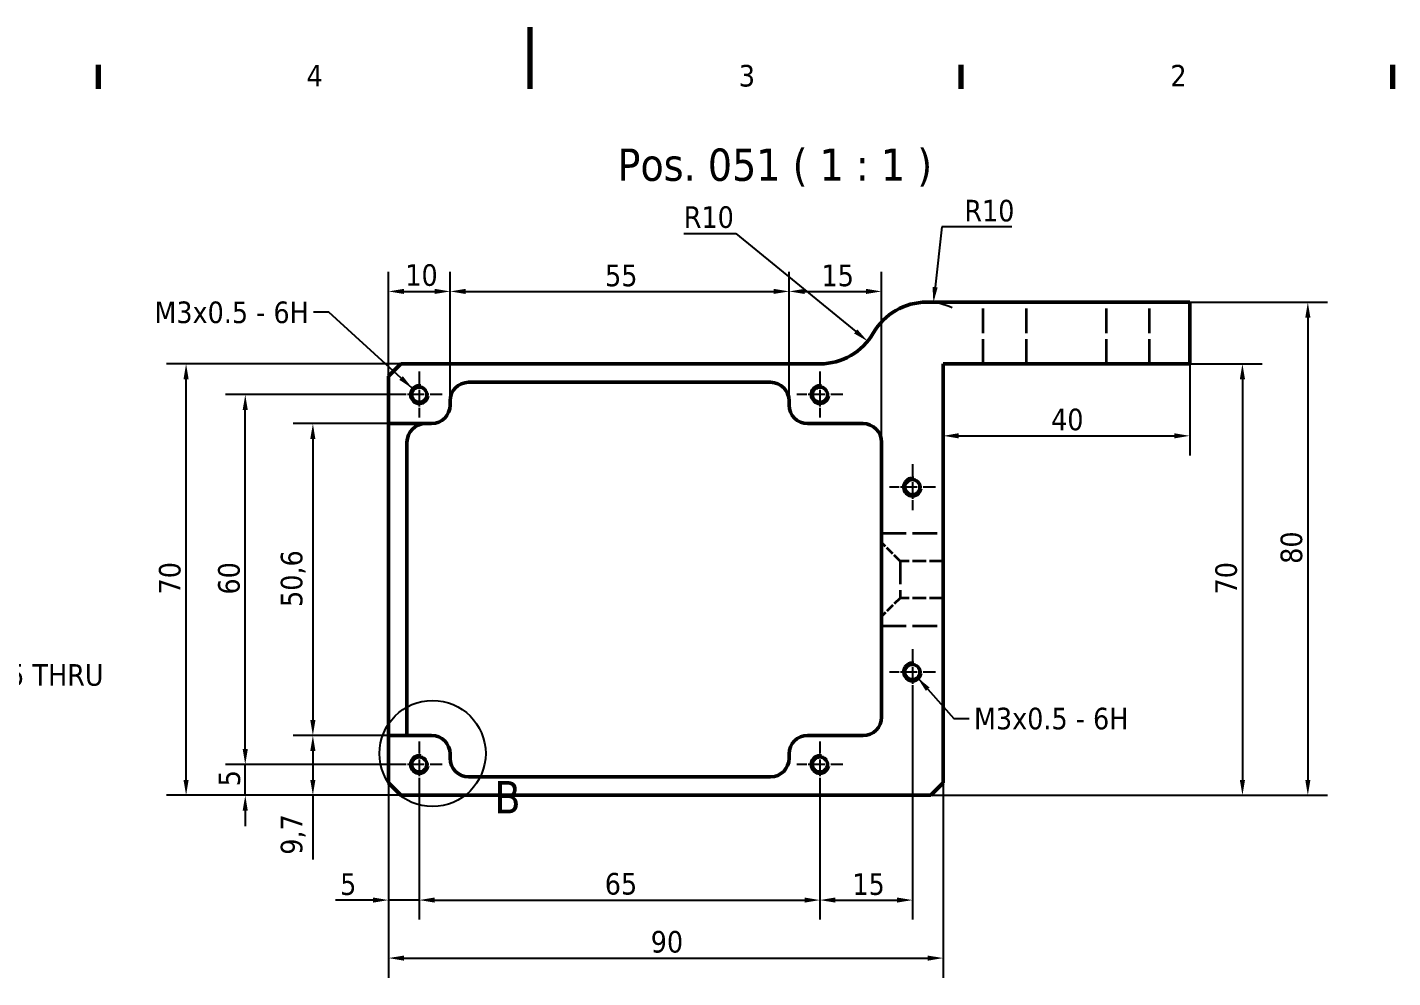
# Model space of a CAD drawing. Header units: millimetres. Extents: x 0 to 575, y 0 to 297.
# Drawn here: x 128.5 to 350, y 142.8 to 297 of the extents above; entities that cross this region are included whole.
import ezdxf

# ---------------------------------------------------------------- set-up
doc = ezdxf.new("R2010")
doc.units = ezdxf.units.MM
doc.linetypes.add('CHAIN', pattern=[0.3543, 0.2362, -0.0295, 0.0591, -0.0295])
doc.linetypes.add('DASHED', pattern=[0.2068, 0.1655, -0.0413])
for name, color, linetype, lineweight in [('Border (ISO)', 7, 'Continuous', 70), ('Center Mark (ISO)', 7, 'Continuous', 25), ('Detail Boundary (ISO)', 7, 'Continuous', 25), ('Dimension (ISO)', 7, 'Continuous', 25), ('Hidden (ISO)', 7, 'DASHED', 35), ('Symbol (ISO)', 7, 'Continuous', 25), ('Visible (ISO)', 7, 'Continuous', 50), ('Visible Narrow (ISO)', 7, 'Continuous', 35)]:
    doc.layers.add(name, color=color, linetype=linetype, lineweight=lineweight)
doc.styles.add('Label Text (ISO)', font='tahoma.ttf')
doc.styles.add('Note Text (ISO)', font='tahoma.ttf')
doc.styles.add('Text Style45', font='tahoma.ttf')
doc.dimstyles.new('Default - Method 1b (ISO)', dxfattribs={"dimtxt": 3.5, "dimasz": 2.5, "dimexe": 3.175, "dimexo": 0, "dimgap": 0.762, "dimtad": 1, "dimtoh": 1, "dimrnd": 1e-08, "dimtxsty": 'Note Text (ISO)', "dimcen": 0.09, "dimdle": 10, "dimclrd": 256, "dimclre": 256, "dimclrt": 256, "dimazin": 2, "dimtfac": 1, "dimtmove": 0, "dimatfit": 3, "dimfxl": 0, "dimtolj": 1, "dimlwd": -1, "dimlwe": -1, "dimarcsym": 0})
doc.dimstyles.new('Default - Method 1b (ISO)$7', dxfattribs={"dimtxt": 3.5, "dimasz": 2.5, "dimexe": 3.175, "dimexo": 0, "dimgap": 0.762, "dimtad": 1, "dimtoh": 1, "dimrnd": 1e-08, "dimtxsty": 'Note Text (ISO)', "dimcen": 0.09, "dimdle": 10, "dimclrd": 256, "dimclre": 256, "dimclrt": 256, "dimazin": 2, "dimtfac": 1, "dimtmove": 0, "dimatfit": 3, "dimfxl": 0, "dimtolj": 1, "dimlwd": -1, "dimlwe": -1, "dimarcsym": 0})

# ---------------------------------------------------------------- blocks, each defined once
blk = doc.blocks.new('Borders Default Border')
at = {"layer": 'Border (ISO)'}
for p, q in [((140, 287), (140, 290.9)), ((280, 287), (280, 290.9)), ((350, 287), (350, 290.9))]:
    blk.add_line(p, q, dxfattribs=at)
at = {"layer": 'Border (ISO)', "flags": 128}
blk.add_lwpolyline([(210, 297), (210, 287)], dxfattribs=at)
at = {"layer": 'Border (ISO)', "char_height": 3.5, "attachment_point": 7, "style": 'Note Text (ISO)'}
for s, insert in [('4', (173.78, 287.4)), ('3', (243.91, 287.33)), ('2', (313.94, 287.4))]:
    blk.add_mtext(s, dxfattribs=dict(at, insert=insert))
blk = doc.blocks.new('*D23')
at = {"layer": 'Defpoints', "color": 0}
for p in [(317.07, 242.4), (275.07, 172.4), (325.62, 172.4)]:
    blk.add_point(p, dxfattribs=at)
at = {"layer": 'Dimension (ISO)'}
for p, q in [((317.07, 242.4), (328.8, 242.4)), ((325.62, 239.9), (325.62, 174.9)), ((275.07, 172.4), (328.8, 172.4))]:
    blk.add_line(p, q, dxfattribs=at)
for points in [[(325.2, 239.9), (326.04, 239.9), (325.62, 242.4)], [(325.2, 174.9), (326.04, 174.9), (325.62, 172.4)]]:
    blk.add_solid(points, dxfattribs=at)
at = {"layer": 'Dimension (ISO)', "insert": (321.22, 204.99), "char_height": 3.5, "attachment_point": 1, "rotation": 90, "style": 'Note Text (ISO)'}
blk.add_mtext('\\A1;70', dxfattribs=at)
blk = doc.blocks.new('*D24')
at = {"layer": 'Defpoints', "color": 0}
for p in [(317.07, 242.4), (277.07, 230.72), (317.07, 230.72)]:
    blk.add_point(p, dxfattribs=at)
at = {"layer": 'Dimension (ISO)'}
for p, q in [((317.07, 242.4), (317.07, 227.55)), ((279.57, 230.72), (314.57, 230.72))]:
    blk.add_line(p, q, dxfattribs=at)
for points in [[(279.57, 231.14), (279.57, 230.31), (277.07, 230.72)], [(314.57, 231.14), (314.57, 230.31), (317.07, 230.72)]]:
    blk.add_solid(points, dxfattribs=at)
at = {"layer": 'Dimension (ISO)', "insert": (294.58, 235.13), "char_height": 3.5, "attachment_point": 1, "style": 'Note Text (ISO)'}
blk.add_mtext('\\A1;40', dxfattribs=at)
blk = doc.blocks.new('*D25')
at = {"layer": 'Defpoints', "color": 0}
for p in [(317.07, 252.4), (275.07, 172.4), (336.23, 172.4)]:
    blk.add_point(p, dxfattribs=at)
at = {"layer": 'Dimension (ISO)'}
for p, q in [((317.07, 252.4), (339.41, 252.4)), ((336.23, 249.9), (336.23, 174.9)), ((275.07, 172.4), (339.41, 172.4))]:
    blk.add_line(p, q, dxfattribs=at)
for points in [[(335.82, 249.9), (336.65, 249.9), (336.23, 252.4)], [(335.82, 174.9), (336.65, 174.9), (336.23, 172.4)]]:
    blk.add_solid(points, dxfattribs=at)
at = {"layer": 'Dimension (ISO)', "insert": (331.81, 209.96), "char_height": 3.5, "attachment_point": 1, "rotation": 90, "style": 'Note Text (ISO)'}
blk.add_mtext('\\A1;80', dxfattribs=at)
blk = doc.blocks.new('*D26')
at = {"layer": 'Defpoints', "color": 0}
for p in [(187.07, 182.1), (192.07, 173.67), (192.07, 155.4)]:
    blk.add_point(p, dxfattribs=at)
at = {"layer": 'Dimension (ISO)'}
for p, q in [((187.07, 182.1), (187.07, 152.23)), ((192.07, 173.67), (192.07, 152.23)), ((184.57, 155.4), (178.46, 155.4)), ((192.07, 155.4), (187.07, 155.4)), ((194.57, 155.4), (197.07, 155.4))]:
    blk.add_line(p, q, dxfattribs=at)
for points in [[(184.57, 155.82), (184.57, 154.99), (187.07, 155.4)], [(194.57, 155.82), (194.57, 154.99), (192.07, 155.4)]]:
    blk.add_solid(points, dxfattribs=at)
at = {"layer": 'Dimension (ISO)', "insert": (179.22, 159.74), "char_height": 3.5, "attachment_point": 1, "style": 'Note Text (ISO)'}
blk.add_mtext('\\A1;5', dxfattribs=at)
blk = doc.blocks.new('*D27')
at = {"layer": 'Defpoints', "color": 0}
for p in [(192.07, 173.67), (257.07, 173.67), (257.07, 155.4)]:
    blk.add_point(p, dxfattribs=at)
at = {"layer": 'Dimension (ISO)'}
for p, q in [((192.07, 173.67), (192.07, 152.23)), ((257.07, 173.67), (257.07, 152.23)), ((194.57, 155.4), (254.57, 155.4))]:
    blk.add_line(p, q, dxfattribs=at)
for points in [[(194.57, 155.82), (194.57, 154.99), (192.07, 155.4)], [(254.57, 155.82), (254.57, 154.99), (257.07, 155.4)]]:
    blk.add_solid(points, dxfattribs=at)
at = {"layer": 'Dimension (ISO)', "insert": (222.16, 159.8), "char_height": 3.5, "attachment_point": 1, "style": 'Note Text (ISO)'}
blk.add_mtext('\\A1;65', dxfattribs=at)
blk = doc.blocks.new('*D28')
at = {"layer": 'Defpoints', "color": 0}
for p in [(272.07, 188.67), (257.07, 173.67), (272.07, 155.4)]:
    blk.add_point(p, dxfattribs=at)
at = {"layer": 'Dimension (ISO)'}
for p, q in [((272.07, 188.67), (272.07, 152.23)), ((257.07, 173.67), (257.07, 152.23)), ((259.57, 155.4), (269.57, 155.4))]:
    blk.add_line(p, q, dxfattribs=at)
for points in [[(259.57, 155.82), (259.57, 154.99), (257.07, 155.4)], [(269.57, 155.82), (269.57, 154.99), (272.07, 155.4)]]:
    blk.add_solid(points, dxfattribs=at)
at = {"layer": 'Dimension (ISO)', "insert": (262.33, 159.75), "char_height": 3.5, "attachment_point": 1, "style": 'Note Text (ISO)'}
blk.add_mtext('\\A1;15', dxfattribs=at)
blk = doc.blocks.new('*D29')
at = {"layer": 'Defpoints', "color": 0}
for p in [(163.83, 177.4), (188.34, 177.4), (189.07, 172.4)]:
    blk.add_point(p, dxfattribs=at)
at = {"layer": 'Dimension (ISO)'}
for p, q in [((163.83, 179.9), (163.83, 182.4)), ((188.34, 177.4), (160.65, 177.4)), ((163.83, 172.4), (163.83, 177.4)), ((189.07, 172.4), (160.65, 172.4)), ((163.83, 169.9), (163.83, 167.4))]:
    blk.add_line(p, q, dxfattribs=at)
for points in [[(163.41, 179.9), (164.24, 179.9), (163.83, 177.4)], [(163.41, 169.9), (164.24, 169.9), (163.83, 172.4)]]:
    blk.add_solid(points, dxfattribs=at)
at = {"layer": 'Dimension (ISO)', "insert": (159.49, 173.86), "char_height": 3.5, "attachment_point": 1, "rotation": 90, "style": 'Note Text (ISO)'}
blk.add_mtext('\\A1;5', dxfattribs=at)
blk = doc.blocks.new('*D30')
at = {"layer": 'Defpoints', "color": 0}
for p in [(163.83, 237.4), (188.34, 237.4), (188.34, 177.4)]:
    blk.add_point(p, dxfattribs=at)
at = {"layer": 'Dimension (ISO)'}
for p, q in [((188.34, 237.4), (160.65, 237.4)), ((163.83, 179.9), (163.83, 234.9)), ((188.34, 177.4), (160.65, 177.4))]:
    blk.add_line(p, q, dxfattribs=at)
for points in [[(163.41, 234.9), (164.24, 234.9), (163.83, 237.4)], [(163.41, 179.9), (164.24, 179.9), (163.83, 177.4)]]:
    blk.add_solid(points, dxfattribs=at)
at = {"layer": 'Dimension (ISO)', "insert": (159.42, 204.97), "char_height": 3.5, "attachment_point": 1, "rotation": 90, "style": 'Note Text (ISO)'}
blk.add_mtext('\\A1;60', dxfattribs=at)
blk = doc.blocks.new('*D31')
at = {"layer": 'Defpoints', "color": 0}
for p in [(154.23, 242.4), (189.07, 242.4), (189.07, 172.4)]:
    blk.add_point(p, dxfattribs=at)
at = {"layer": 'Dimension (ISO)'}
for p, q in [((189.07, 242.4), (151.05, 242.4)), ((154.23, 174.9), (154.23, 239.9)), ((189.07, 172.4), (151.05, 172.4))]:
    blk.add_line(p, q, dxfattribs=at)
for points in [[(153.81, 239.9), (154.64, 239.9), (154.23, 242.4)], [(153.81, 174.9), (154.64, 174.9), (154.23, 172.4)]]:
    blk.add_solid(points, dxfattribs=at)
at = {"layer": 'Dimension (ISO)', "insert": (149.82, 204.99), "char_height": 3.5, "attachment_point": 1, "rotation": 90, "style": 'Note Text (ISO)'}
blk.add_mtext('\\A1;70', dxfattribs=at)
blk = doc.blocks.new('*D32')
at = {"layer": 'Defpoints', "color": 0}
for p in [(187.07, 232.7), (174.8, 182.1), (187.07, 182.1)]:
    blk.add_point(p, dxfattribs=at)
at = {"layer": 'Dimension (ISO)'}
for p, q in [((187.07, 232.7), (171.62, 232.7)), ((174.8, 230.2), (174.8, 184.6)), ((187.07, 182.1), (171.62, 182.1))]:
    blk.add_line(p, q, dxfattribs=at)
for points in [[(174.38, 230.2), (175.21, 230.2), (174.8, 232.7)], [(174.38, 184.6), (175.21, 184.6), (174.8, 182.1)]]:
    blk.add_solid(points, dxfattribs=at)
at = {"layer": 'Dimension (ISO)', "insert": (169.59, 202.96), "char_height": 3.5, "attachment_point": 1, "rotation": 90, "style": 'Note Text (ISO)'}
blk.add_mtext('\\A1;50,6', dxfattribs=at)
blk = doc.blocks.new('*D33')
at = {"layer": 'Defpoints', "color": 0}
for p in [(187.07, 182.1), (174.8, 172.4), (189.07, 172.4)]:
    blk.add_point(p, dxfattribs=at)
at = {"layer": 'Dimension (ISO)'}
for p, q in [((187.07, 182.1), (171.62, 182.1)), ((174.8, 179.6), (174.8, 174.9)), ((189.07, 172.4), (171.62, 172.4)), ((174.8, 172.4), (174.8, 162))]:
    blk.add_line(p, q, dxfattribs=at)
for points in [[(174.38, 179.6), (175.21, 179.6), (174.8, 182.1)], [(174.38, 174.9), (175.21, 174.9), (174.8, 172.4)]]:
    blk.add_solid(points, dxfattribs=at)
at = {"layer": 'Dimension (ISO)', "insert": (169.59, 162.76), "char_height": 3.5, "attachment_point": 1, "rotation": 90, "style": 'Note Text (ISO)'}
blk.add_mtext('\\A1;9,7', dxfattribs=at)
blk = doc.blocks.new('2dDetail0')
at = {"layer": 'Detail Boundary (ISO)'}
blk.add_circle((194.23, 179.18), 8.61, dxfattribs=at)
at = {"layer": 'Detail Boundary (ISO)', "insert": (204.25, 169.46), "char_height": 5.25, "attachment_point": 7, "style": 'Label Text (ISO)'}
blk.add_mtext('B', dxfattribs=at)
blk = doc.blocks.new('*D46')
at = {"layer": 'Defpoints', "color": 0}
for p in [(197.07, 254.15), (197.07, 236.4), (187.07, 232.7)]:
    blk.add_point(p, dxfattribs=at)
at = {"layer": 'Dimension (ISO)'}
for p, q in [((187.07, 232.7), (187.07, 257.33)), ((197.07, 236.4), (197.07, 257.33)), ((189.57, 254.15), (194.57, 254.15))]:
    blk.add_line(p, q, dxfattribs=at)
for points in [[(189.57, 254.57), (189.57, 253.74), (187.07, 254.15)], [(194.57, 254.57), (194.57, 253.74), (197.07, 254.15)]]:
    blk.add_solid(points, dxfattribs=at)
at = {"layer": 'Dimension (ISO)', "insert": (189.8, 258.56), "char_height": 3.5, "attachment_point": 1, "style": 'Note Text (ISO)'}
blk.add_mtext('\\A1;10', dxfattribs=at)
blk = doc.blocks.new('*D47')
at = {"layer": 'Defpoints', "color": 0}
for p in [(252.07, 254.15), (197.07, 236.4), (252.07, 236.4)]:
    blk.add_point(p, dxfattribs=at)
at = {"layer": 'Dimension (ISO)'}
for p, q in [((197.07, 236.4), (197.07, 257.33)), ((252.07, 236.4), (252.07, 257.33)), ((199.57, 254.15), (249.57, 254.15))]:
    blk.add_line(p, q, dxfattribs=at)
for points in [[(199.57, 254.57), (199.57, 253.74), (197.07, 254.15)], [(249.57, 254.57), (249.57, 253.74), (252.07, 254.15)]]:
    blk.add_solid(points, dxfattribs=at)
at = {"layer": 'Dimension (ISO)', "insert": (222.21, 258.49), "char_height": 3.5, "attachment_point": 1, "style": 'Note Text (ISO)'}
blk.add_mtext('\\A1;55', dxfattribs=at)
blk = doc.blocks.new('*D48')
at = {"layer": 'Defpoints', "color": 0}
for p in [(267.07, 254.15), (252.07, 236.4), (267.07, 229.7)]:
    blk.add_point(p, dxfattribs=at)
at = {"layer": 'Dimension (ISO)'}
for p, q in [((252.07, 236.4), (252.07, 257.33)), ((267.07, 229.7), (267.07, 257.33)), ((254.57, 254.15), (264.57, 254.15))]:
    blk.add_line(p, q, dxfattribs=at)
for points in [[(254.57, 254.57), (254.57, 253.74), (252.07, 254.15)], [(264.57, 254.57), (264.57, 253.74), (267.07, 254.15)]]:
    blk.add_solid(points, dxfattribs=at)
at = {"layer": 'Dimension (ISO)', "insert": (257.33, 258.5), "char_height": 3.5, "attachment_point": 1, "style": 'Note Text (ISO)'}
blk.add_mtext('\\A1;15', dxfattribs=at)
blk = doc.blocks.new('*D49')
at = {"layer": 'Defpoints', "color": 0}
for p in [(187.07, 182.1), (277.07, 174.4), (277.07, 145.99)]:
    blk.add_point(p, dxfattribs=at)
at = {"layer": 'Dimension (ISO)'}
for p, q in [((187.07, 182.1), (187.07, 142.81)), ((277.07, 174.4), (277.07, 142.81)), ((189.57, 145.99), (274.57, 145.99))]:
    blk.add_line(p, q, dxfattribs=at)
for points in [[(189.57, 146.4), (189.57, 145.57), (187.07, 145.99)], [(274.57, 146.4), (274.57, 145.57), (277.07, 145.99)]]:
    blk.add_solid(points, dxfattribs=at)
at = {"layer": 'Dimension (ISO)', "insert": (229.62, 150.39), "char_height": 3.5, "attachment_point": 1, "style": 'Note Text (ISO)'}
blk.add_mtext('\\A1;90', dxfattribs=at)
blk = doc.blocks.new('*D50')
at = {"layer": 'Defpoints', "color": 0}
for p in [(257.07, 252.4), (264.81, 246.07)]:
    blk.add_point(p, dxfattribs=at)
at = {"layer": 'Dimension (ISO)'}
for p, q in [((234.98, 263.56), (243.43, 263.56)), ((243.43, 263.56), (262.87, 247.65))]:
    blk.add_line(p, q, dxfattribs=at)
blk.add_solid([(263.14, 247.98), (262.61, 247.33), (264.81, 246.07)], dxfattribs=at)
at = {"layer": 'Dimension (ISO)', "insert": (234.98, 267.96), "char_height": 3.5, "attachment_point": 1, "style": 'Note Text (ISO)'}
blk.add_mtext('\\A1;R10', dxfattribs=at)
blk = doc.blocks.new('*D51')
at = {"layer": 'Defpoints', "color": 0}
for p in [(275.48, 252.34), (274.39, 242.4)]:
    blk.add_point(p, dxfattribs=at)
at = {"layer": 'Dimension (ISO)'}
for p, q in [((276.84, 264.61), (275.76, 254.83)), ((288.2, 264.61), (276.84, 264.61))]:
    blk.add_line(p, q, dxfattribs=at)
blk.add_arc((274.39, 242.4), 10, 65.5173, 90, dxfattribs=at)
blk.add_solid([(275.34, 254.87), (276.17, 254.78), (275.48, 252.34)], dxfattribs=at)
at = {"layer": 'Dimension (ISO)', "insert": (280.5, 269.01), "char_height": 3.5, "attachment_point": 1, "style": 'Note Text (ISO)'}
blk.add_mtext('\\A1;R10', dxfattribs=at)

msp = doc.modelspace()

# ---------------------------------------------------------------- linework, layer by layer
at = {"layer": 'Center Mark (ISO)', "linetype": 'CHAIN', "ltscale": 8.288396}
for p, q in [((192.067, 241.1331), (192.067, 233.6741)), ((257.067, 241.1331), (257.067, 233.6741)), ((195.7965, 237.4036), (188.3375, 237.4036)), ((260.7965, 237.4036), (253.3375, 237.4036)), ((272.067, 226.1331), (272.067, 218.6741)), ((275.7965, 222.4036), (268.3375, 222.4036)), ((272.067, 196.1331), (272.067, 188.6741)), ((275.7965, 192.4036), (268.3375, 192.4036)), ((192.067, 181.1331), (192.067, 173.6741)), ((257.067, 181.1331), (257.067, 173.6741)), ((195.7965, 177.4036), (188.3375, 177.4036)), ((260.7965, 177.4036), (253.3375, 177.4036))]:
    msp.add_line(p, q, dxfattribs=at)
at = {"layer": 'Hidden (ISO)', "ltscale": 24.17795}
for p, q in [((283.567, 242.4036), (283.567, 252.4036)), ((290.567, 242.4036), (290.567, 252.4036)), ((303.567, 242.4036), (303.567, 252.4036)), ((310.567, 242.4036), (310.567, 252.4036)), ((267.067, 214.9036), (277.067, 214.9036)), ((267.067, 199.9036), (277.067, 199.9036))]:
    msp.add_line(p, q, dxfattribs=at)
at = {"layer": 'Hidden (ISO)', "ltscale": 8.076936}
for p, q in [((270.067, 210.4036), (267.067, 213.4036)), ((270.067, 204.4036), (267.067, 201.4036))]:
    msp.add_line(p, q, dxfattribs=at)
at = {"layer": 'Hidden (ISO)', "ltscale": 22.78718}
msp.add_line((270.067, 210.4036), (270.067, 204.4036), dxfattribs=at)
at = {"layer": 'Hidden (ISO)', "ltscale": 13.326329}
for p, q in [((277.067, 210.4036), (270.067, 210.4036)), ((277.067, 204.4036), (270.067, 204.4036))]:
    msp.add_line(p, q, dxfattribs=at)
at = {"layer": 'Visible (ISO)'}
for p, q in [((274.3875, 252.4036), (317.067, 252.4036)), ((317.067, 242.4036), (317.067, 252.4036)), ((187.067, 240.4036), (189.067, 242.4036)), ((257.067, 242.4036), (189.067, 242.4036)), ((277.067, 174.4036), (277.067, 242.4036)), ((277.067, 242.4036), (317.067, 242.4036)), ((187.067, 240.4036), (187.067, 232.7036)), ((200.067, 239.4036), (249.067, 239.4036)), ((197.067, 235.7036), (197.067, 236.4036)), ((252.067, 236.4036), (252.067, 235.7036)), ((187.067, 232.7036), (194.067, 232.7036)), ((187.067, 182.1036), (187.067, 232.7036)), ((255.067, 232.7036), (264.067, 232.7036)), ((190.067, 229.7036), (190.067, 182.1036)), ((267.067, 229.7036), (267.067, 185.1036)), ((194.067, 182.1036), (187.067, 182.1036)), ((187.067, 182.1036), (187.067, 174.4036)), ((264.067, 182.1036), (255.067, 182.1036)), ((197.067, 178.4036), (197.067, 179.1036)), ((252.067, 179.1036), (252.067, 178.4036)), ((249.067, 175.4036), (200.067, 175.4036)), ((189.067, 172.4036), (187.067, 174.4036)), ((277.067, 174.4036), (275.067, 172.4036)), ((189.067, 172.4036), (275.067, 172.4036))]:
    msp.add_line(p, q, dxfattribs=at)
for centre in [(192.067, 237.4036), (257.067, 237.4036), (272.067, 222.4036), (272.067, 192.4036), (192.067, 177.4036), (257.067, 177.4036)]:
    msp.add_circle(centre, 1.2295, dxfattribs=at)
for centre, radius, start, end in [((274.3875, 242.4036), 10, 90, 150), ((257.067, 252.4036), 10, 270, 330), ((200.067, 236.4036), 3, 90, 180), ((249.067, 236.4036), 3, 0, 90), ((194.067, 235.7036), 3, 270, 0), ((255.067, 235.7036), 3, 180, 270), ((193.067, 229.7036), 3, 90, 180), ((264.067, 229.7036), 3, 0, 90), ((264.067, 185.1036), 3, 270, 0), ((194.067, 179.1036), 3, 0, 90), ((255.067, 179.1036), 3, 90, 180), ((200.067, 178.4036), 3, 180, 270), ((249.067, 178.4036), 3, 270, 0)]:
    msp.add_arc(centre, radius, start, end, dxfattribs=at)
at = {"layer": 'Visible Narrow (ISO)'}
for centre in [(192.067, 237.4036), (257.067, 237.4036), (272.067, 222.4036), (272.067, 192.4036), (192.067, 177.4036), (257.067, 177.4036)]:
    msp.add_arc(centre, 1.5, 80, 350, dxfattribs=at)

# ---------------------------------------------------------------- block references
msp.add_blockref('Borders Default Border', (0, 0))
at = {"layer": 'Detail Boundary (ISO)'}
msp.add_blockref('2dDetail0', (0, 0), dxfattribs=at)

# ---------------------------------------------------------------- texts
at = {"layer": 'Symbol (ISO)', "insert": (224.2206, 271.1468), "char_height": 5.24, "attachment_point": 7, "style": 'Text Style45'}
msp.add_mtext('Pos. 051 ( 1 : 1 )', dxfattribs=at)
at = {"layer": 'Symbol (ISO)', "char_height": 3.5, "line_spacing_factor": 0.6125, "style": 'Note Text (ISO)'}
for s, insert, width, attachment_point in [('M3x0.5 - 6H', (174.1337, 252.514), 26.320568, 3), ('\\fAIGDT|b0|i0;\\H3.5000;n\\fTahoma|b0|i0;\\H3.5000;15 THRU', (119.1211, 193.6796), 23.111825, 1), ('M3x0.5 - 6H', (282.0664, 186.608), 26.320568, 1)]:
    msp.add_mtext(s, dxfattribs=dict(at, insert=insert, width=width, attachment_point=attachment_point))

# ---------------------------------------------------------------- dimensions: what is measured, and where the dimension line sits
at = {"layer": 'Dimension (ISO)'}
for center, mpoint, picture, middle in [((274.3875, 242.4036), (275.4833, 252.3433), '*D51', (284.3485, 264.6095)), ((257.067, 252.4036), (264.8066, 246.0713), '*D50', (238.826, 263.557))]:
    dim = msp.add_radius_dim(center=center, mpoint=mpoint, dimstyle='Default - Method 1b (ISO)', override={"dimgap": 0.762, "dimtih": 1, "dimdec": 2, "dimlfac": 1, "dimcen": 0, "dimtol": 0, "dimlim": 0, "dimtp": 0, "dimtm": 0, "dimtdec": 2, "dimtofl": 0}, dxfattribs=at)
    dim.commit()
    dim.dimension.update_dxf_attribs({"geometry": picture, "text_midpoint": middle, "dimtype": 164})
for base, p1, p2, override, picture, middle in [((197.067, 254.1534), (187.067, 232.7036), (197.067, 236.4036), {"dimgap": 0.762, "dimtoh": 0, "dimdec": 2, "dimtol": 0, "dimlim": 0, "dimtp": 0, "dimtm": 0, "dimtdec": 2, "dimtofl": 0, "dimatfit": 1}, '*D46', (192.067, 254.1534)), ((317.067, 230.7236), (277.067, 230.7236), (317.067, 242.4036), {"dimgap": 0.762, "dimtoh": 0, "dimdec": 2, "dimse1": 1, "dimtol": 0, "dimlim": 0, "dimtp": 0, "dimtm": 0, "dimtdec": 2, "dimtofl": 0, "dimatfit": 1}, '*D24', (297.067, 230.7236)), ((192.067, 155.4036), (187.067, 182.1036), (192.067, 173.6741), {"dimgap": 0.762, "dimtoh": 0, "dimdec": 2, "dimtol": 0, "dimlim": 0, "dimtp": 0, "dimtm": 0, "dimtdec": 2, "dimtofl": 1, "dimatfit": 1}, '*D26', (180.2625, 155.4036)), ((277.067, 145.9852), (187.067, 182.1036), (277.067, 174.4036), {"dimgap": 0.762, "dimtoh": 0, "dimdec": 2, "dimtol": 0, "dimlim": 0, "dimtp": 0, "dimtm": 0, "dimtdec": 2, "dimtofl": 0, "dimatfit": 1}, '*D49', (232.067, 145.9852))]:
    dim = msp.add_linear_dim(base=base, p1=p1, p2=p2, dimstyle='Default - Method 1b (ISO)', override=override, dxfattribs=at)
    dim.commit()
    dim.dimension.update_dxf_attribs({"geometry": picture, "text_midpoint": middle, "dimtype": 160})
for base, p1, p2, angle, override, picture, middle in [((252.067, 254.1534), (197.067, 236.4036), (252.067, 236.4036), 180, {"dimgap": 0.762, "dimtoh": 0, "dimdec": 2, "dimtol": 0, "dimlim": 0, "dimtp": 0, "dimtm": 0, "dimtdec": 2, "dimtofl": 0, "dimatfit": 1}, '*D47', (224.567, 254.1534)), ((267.067, 254.1534), (252.067, 236.4036), (267.067, 229.7036), 180, {"dimgap": 0.762, "dimtoh": 0, "dimdec": 2, "dimtol": 0, "dimlim": 0, "dimtp": 0, "dimtm": 0, "dimtdec": 2, "dimtofl": 0, "dimatfit": 1}, '*D48', (259.567, 254.1534)), ((336.2326, 172.4036), (317.067, 252.4036), (275.067, 172.4036), 270, {"dimgap": 0.762, "dimtoh": 0, "dimdec": 2, "dimtol": 0, "dimlim": 0, "dimtp": 0, "dimtm": 0, "dimtdec": 2, "dimtofl": 0, "dimatfit": 1}, '*D25', (336.2326, 212.4036)), ((154.2267, 242.4036), (189.067, 172.4036), (189.067, 242.4036), 270, {"dimgap": 0.762, "dimtoh": 0, "dimdec": 2, "dimtol": 0, "dimlim": 0, "dimtp": 0, "dimtm": 0, "dimtdec": 2, "dimtofl": 0, "dimatfit": 1}, '*D31', (154.2267, 207.4036)), ((325.621, 172.4036), (317.067, 242.4036), (275.067, 172.4036), 270, {"dimgap": 0.762, "dimtoh": 0, "dimdec": 2, "dimtol": 0, "dimlim": 0, "dimtp": 0, "dimtm": 0, "dimtdec": 2, "dimtofl": 0, "dimatfit": 1}, '*D23', (325.621, 207.4036)), ((163.8258, 237.4036), (188.3375, 177.4036), (188.3375, 237.4036), 90, {"dimgap": 0.762, "dimtoh": 0, "dimdec": 2, "dimtol": 0, "dimlim": 0, "dimtp": 0, "dimtm": 0, "dimtdec": 2, "dimtofl": 0, "dimatfit": 1}, '*D30', (163.8258, 207.4036)), ((174.7963, 182.1036), (187.067, 232.7036), (187.067, 182.1036), 270, {"dimgap": 0.762, "dimtoh": 0, "dimdec": 2, "dimtol": 0, "dimlim": 0, "dimtp": 0, "dimtm": 0, "dimtdec": 2, "dimtofl": 0, "dimatfit": 1}, '*D32', (174.7963, 207.4036)), ((272.067, 155.4036), (257.067, 173.6741), (272.067, 188.6741), 180, {"dimgap": 0.762, "dimtoh": 0, "dimdec": 2, "dimtol": 0, "dimlim": 0, "dimtp": 0, "dimtm": 0, "dimtdec": 2, "dimtofl": 0, "dimatfit": 1}, '*D28', (264.567, 155.4036)), ((163.8258, 177.4036), (189.067, 172.4036), (188.3375, 177.4036), 270, {"dimgap": 0.762, "dimtoh": 0, "dimdec": 2, "dimtol": 0, "dimlim": 0, "dimtp": 0, "dimtm": 0, "dimtdec": 2, "dimtofl": 1, "dimatfit": 1}, '*D29', (163.8258, 174.9036)), ((174.7963, 172.4036), (187.067, 182.1036), (189.067, 172.4036), 90, {"dimgap": 0.762, "dimtoh": 0, "dimdec": 1, "dimtol": 0, "dimlim": 0, "dimtp": 0, "dimtm": 0, "dimtdec": 2, "dimtofl": 0, "dimatfit": 2}, '*D33', (174.7963, 165.9507)), ((257.067, 155.4036), (192.067, 173.6741), (257.067, 173.6741), 180, {"dimgap": 0.762, "dimtoh": 0, "dimdec": 2, "dimtol": 0, "dimlim": 0, "dimtp": 0, "dimtm": 0, "dimtdec": 2, "dimtofl": 0, "dimatfit": 1}, '*D27', (224.567, 155.4036))]:
    dim = msp.add_linear_dim(base=base, p1=p1, p2=p2, angle=angle, dimstyle='Default - Method 1b (ISO)', override=override, dxfattribs=at)
    dim.commit()
    dim.dimension.update_dxf_attribs({"geometry": picture, "text_midpoint": middle, "dimtype": 160})

# ---------------------------------------------------------------- leaders
at = {"layer": 'Symbol (ISO)', "annotation_type": 0, "has_hookline": 1}
for points, hookline_direction, text_width in [([(190.9607, 238.4166), (177.3957, 250.764), (174.8957, 250.764)], 1, 25.3603), ([(101.5784, 203.0075), (115.8591, 191.9296), (118.3591, 191.9296)], 0, 22.4347), ([(272.8903, 191.4905), (278.8044, 184.858), (281.3044, 184.858)], 0, 25.3603)]:
    msp.add_leader(points, dimstyle='Default - Method 1b (ISO)$7', override={"dimtad": 0}, dxfattribs=dict(at, hookline_direction=hookline_direction, text_width=text_width))

doc.saveas('drawing.dxf')
